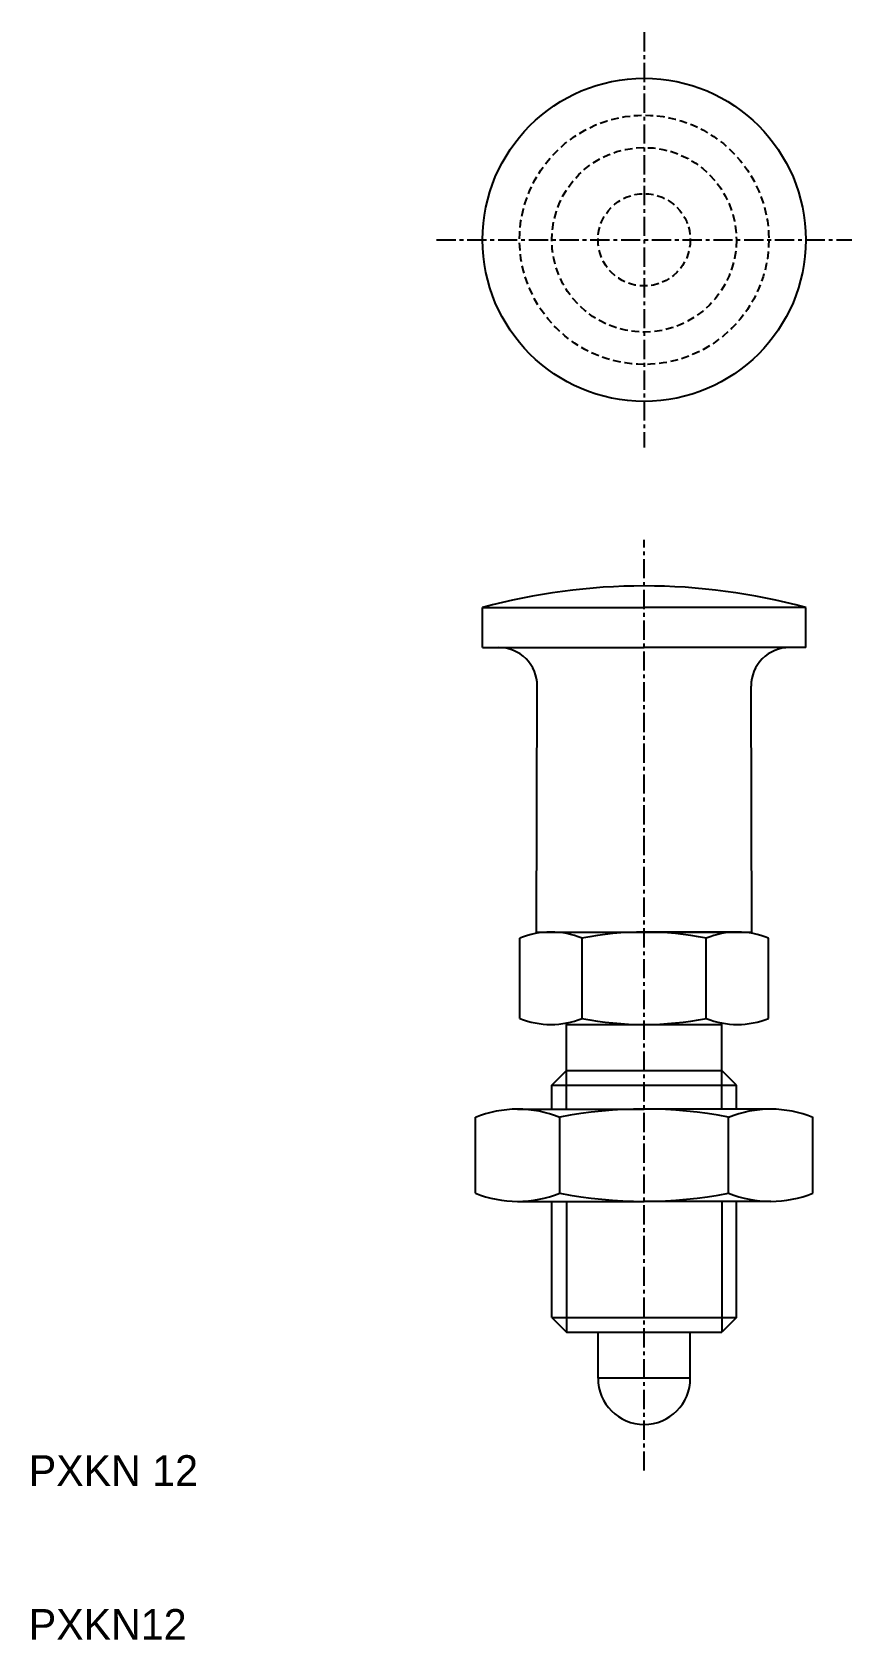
# Model space of a CAD drawing. Extents: x 162 to 215, y 279 to 383.
import ezdxf

# ---------------------------------------------------------------- set-up
doc = ezdxf.new("R2010")
doc.units = 0
doc.linetypes.add('CENTER', pattern=[2, 1.25, -0.25, 0.25, -0.25])
doc.linetypes.add('DASHED', pattern=[0.75, 0.5, -0.25])
doc.layers.get('0').update_dxf_attribs({"linetype": 'CONTINUOUS'})
doc.layers.add('CENTER', color=1, linetype='CENTER')

msp = doc.modelspace()

# ---------------------------------------------------------------- linework, layer by layer
at = {"color": 7, "linetype": 'CONTINUOUS'}
for p, q in [((191.4, 346.09), (201.9, 346.09)), ((191.4, 343.49), (191.4, 346.09)), ((212.4, 346.09), (201.9, 346.09)), ((212.4, 343.49), (212.4, 346.09)), ((191.4, 343.49), (192.45, 343.49)), ((192.45, 343.49), (201.9, 343.49)), ((211.35, 343.49), (201.9, 343.49)), ((212.4, 343.49), (211.35, 343.49)), ((194.9, 324.99), (194.95, 340.98)), ((208.9, 324.99), (208.85, 340.98)), ((193.82, 319.38), (193.82, 324.6)), ((194.9, 324.99), (208.9, 324.99)), ((195.84, 324.99), (201.9, 324.99)), ((197.86, 319.38), (197.86, 324.6)), ((207.96, 324.99), (201.9, 324.99)), ((205.94, 319.38), (205.94, 324.6)), ((209.98, 319.38), (209.98, 324.6)), ((196.85, 315.99), (196.85, 319.08)), ((196.85, 318.99), (201.9, 318.99)), ((201.9, 318.99), (206.95, 318.99)), ((206.95, 315.99), (206.95, 319.08)), ((195.9, 315.04), (196.85, 315.99)), ((196.85, 315.99), (206.95, 315.99)), ((207.9, 315.04), (206.95, 315.99)), ((195.9, 313.49), (195.9, 315.04)), ((195.9, 315.04), (207.9, 315.04)), ((207.9, 313.49), (207.9, 315.04)), ((190.93, 308.02), (190.93, 312.96)), ((193.67, 313.49), (201.9, 313.49)), ((196.42, 308.02), (196.42, 312.96)), ((210.13, 313.49), (201.9, 313.49)), ((207.38, 308.02), (207.38, 312.96)), ((212.87, 308.02), (212.87, 312.96)), ((193.67, 307.49), (201.9, 307.49)), ((195.9, 299.94), (195.9, 307.49)), ((210.13, 307.49), (201.9, 307.49)), ((207.9, 299.94), (207.9, 307.49)), ((195.9, 299.94), (207.9, 299.94)), ((195.9, 299.94), (196.85, 298.99)), ((207.9, 299.94), (206.95, 298.99)), ((196.85, 298.99), (206.95, 298.99)), ((198.9, 295.99), (198.9, 298.99)), ((204.9, 295.99), (204.9, 298.99)), ((204.9, 295.99), (198.9, 295.99))]:
    msp.add_line(p, q, dxfattribs=at)
at = {"color": 3, "linetype": 'CONTINUOUS'}
for p, q in [((196.85, 313.49), (196.85, 315.99)), ((206.95, 313.49), (206.95, 315.99)), ((196.85, 307.49), (196.85, 298.99)), ((206.95, 307.49), (206.95, 298.99))]:
    msp.add_line(p, q, dxfattribs=at)
at = {"color": 7, "linetype": 'CONTINUOUS'}
msp.add_circle((201.9, 369.99), 10.5, dxfattribs=at)
at = {"color": 3, "linetype": 'DASHED'}
for radius in [8.1, 6, 3]:
    msp.add_circle((201.9, 369.99), radius, dxfattribs=at)
at = {"color": 7, "linetype": 'CONTINUOUS'}
for centre, radius, start, end in [((201.9, 307.41), 40.08, 90, 105.1893), ((201.9, 307.41), 40.08, 74.8107, 90), ((192.45, 340.99), 2.5, 359.8209, 90), ((211.35, 340.99), 2.5, 90, 180.1791), ((195.84, 319.59), 5.4, 68.0126, 111.9874), ((201.9, 303.99), 21, 78.9042, 101.0958), ((207.96, 319.59), 5.4, 68.0126, 111.9874), ((195.84, 324.39), 5.4, 248.0126, 291.9874), ((201.9, 339.99), 21, 258.9042, 281.0958), ((207.96, 324.39), 5.4, 248.0126, 291.9874), ((193.67, 306.16), 7.32, 90, 111.9874), ((193.67, 306.16), 7.32, 68.0126, 90), ((201.9, 284.99), 28.5, 78.9042, 101.0958), ((210.13, 306.16), 7.32, 90, 111.9874), ((210.13, 306.16), 7.32, 68.0126, 90), ((193.67, 314.81), 7.32, 248.0126, 270), ((193.67, 314.81), 7.32, 270, 291.9874), ((201.9, 335.99), 28.5, 258.9042, 281.0958), ((210.13, 314.81), 7.32, 248.0126, 270), ((210.13, 314.81), 7.32, 270, 291.9874), ((201.9, 295.99), 3, 180, 0)]:
    msp.add_arc(centre, radius, start, end, dxfattribs=at)
at = {"layer": 'CENTER', "color": 1, "linetype": 'CENTER'}
for p, q in [((201.9, 383.49), (201.9, 356.49)), ((188.4, 369.99), (215.4, 369.99)), ((201.9, 289.99), (201.9, 350.49))]:
    msp.add_line(p, q, dxfattribs=at)

# ---------------------------------------------------------------- texts
at = {"color": 7, "linetype": 'CONTINUOUS'}
for s, p in [('PXKN 12', (161.9, 288.99)), ('PXKN12', (161.9, 278.99))]:
    msp.add_text(s, height=2, dxfattribs=at).set_placement(p)

doc.saveas('drawing.dxf')
